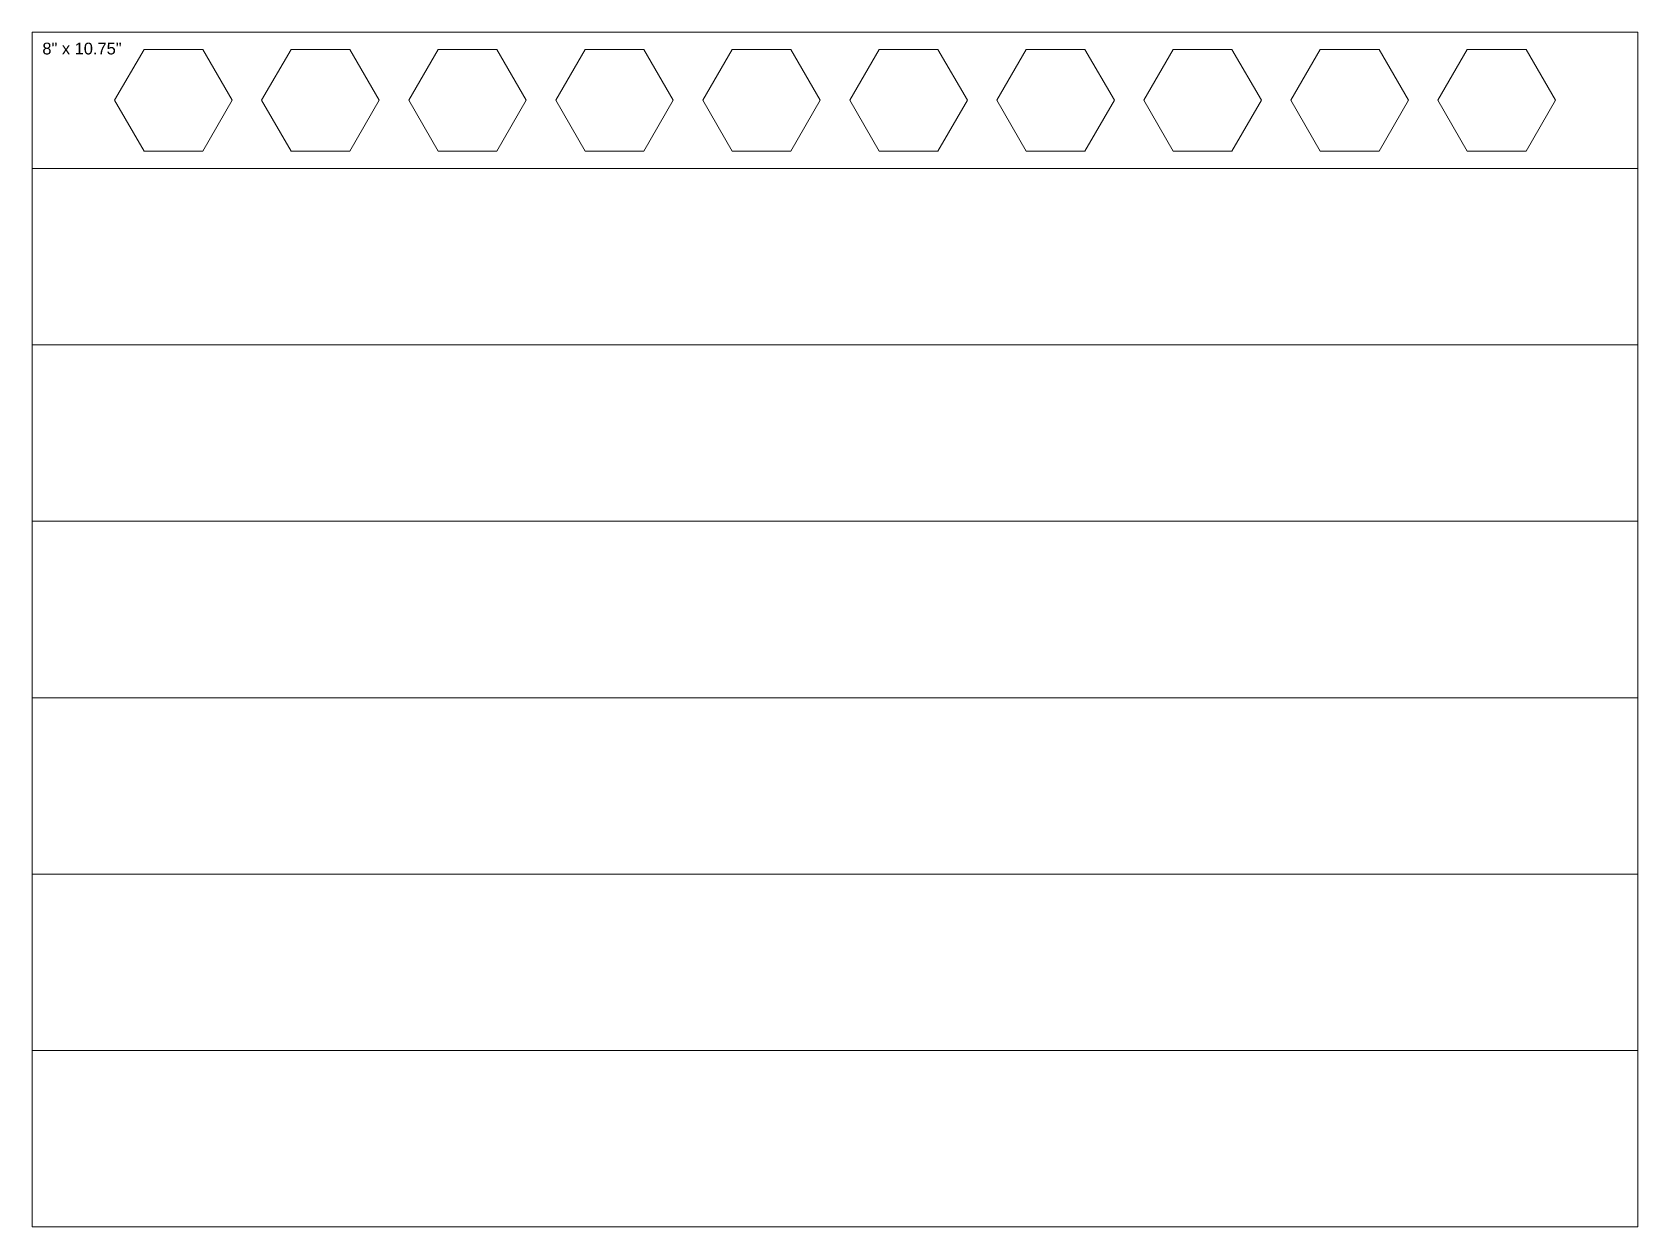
# Model space of a CAD drawing. Header units: millimetres. Extents: x 0 to 273, y 0 to 203.
import ezdxf

# ---------------------------------------------------------------- set-up
doc = ezdxf.new("R2010")
doc.units = ezdxf.units.MM
doc.layers.add('3. Cut (Vector)', color=1, linetype='Continuous', lineweight=5, true_color=0xff0000)
doc.layers.add('4. NP Layout & Text', color=3, linetype='Continuous', lineweight=13, true_color=0x00ff00)
doc.layers.add('5. NP Material Boundary', color=7, linetype='Continuous', lineweight=13)
doc.styles.add('textstyle25', font='')
doc.styles.get('textstyle25').set_extended_font_data('Times New Roman')

# ---------------------------------------------------------------- blocks, each defined once
blk = doc.blocks.new('8x10.75-in')
at = {"layer": '5. NP Material Boundary'}
for p, q in [((273.05, 203.2), (0, 203.2)), ((0, 203.2), (0, 0)), ((273.05, 203.2), (273.05, 0)), ((0, 0), (273.05, 0))]:
    blk.add_line(p, q, dxfattribs=at)
at = {"layer": '4. NP Layout & Text', "insert": (1.74, 200.39), "char_height": 2, "attachment_point": 4, "style": 'textstyle25'}
blk.add_mtext('\\fArial|b0|i0|c0|p0;8" x 10.75"', dxfattribs=at)

msp = doc.modelspace()

# ---------------------------------------------------------------- linework, layer by layer
at = {"layer": '3. Cut (Vector)'}
for p, q in [((14.03, 191.6), (19.03, 200.26)), ((19.03, 200.26), (29.03, 200.26)), ((29.03, 200.26), (34.03, 191.6)), ((39.03, 191.6), (44.03, 200.26)), ((44.03, 200.26), (54.03, 200.26)), ((54.03, 200.26), (59.03, 191.6)), ((64.03, 191.6), (69.03, 200.26)), ((69.03, 200.26), (79.03, 200.26)), ((79.03, 200.26), (84.03, 191.6)), ((89.03, 191.6), (94.03, 200.26)), ((94.03, 200.26), (104.03, 200.26)), ((104.03, 200.26), (109.03, 191.6)), ((114.03, 191.6), (119.03, 200.26)), ((119.03, 200.26), (129.03, 200.26)), ((129.03, 200.26), (134.03, 191.6)), ((139.03, 191.6), (144.03, 200.26)), ((144.03, 200.26), (154.03, 200.26)), ((154.03, 200.26), (159.03, 191.6)), ((164.03, 191.6), (169.03, 200.26)), ((169.03, 200.26), (179.03, 200.26)), ((179.03, 200.26), (184.03, 191.6)), ((189.03, 191.6), (194.03, 200.26)), ((194.03, 200.26), (204.03, 200.26)), ((204.03, 200.26), (209.03, 191.6)), ((214.03, 191.6), (219.03, 200.26)), ((219.03, 200.26), (229.03, 200.26)), ((229.03, 200.26), (234.03, 191.6)), ((239.03, 191.6), (244.03, 200.26)), ((244.03, 200.26), (254.03, 200.26)), ((254.03, 200.26), (259.03, 191.6)), ((19.03, 182.94), (14.03, 191.6)), ((34.03, 191.6), (29.03, 182.94)), ((44.03, 182.94), (39.03, 191.6)), ((59.03, 191.6), (54.03, 182.94)), ((69.03, 182.94), (64.03, 191.6)), ((84.03, 191.6), (79.03, 182.94)), ((94.03, 182.94), (89.03, 191.6)), ((109.03, 191.6), (104.03, 182.94)), ((119.03, 182.94), (114.03, 191.6)), ((134.03, 191.6), (129.03, 182.94)), ((144.03, 182.94), (139.03, 191.6)), ((159.03, 191.6), (154.03, 182.94)), ((169.03, 182.94), (164.03, 191.6)), ((184.03, 191.6), (179.03, 182.94)), ((194.03, 182.94), (189.03, 191.6)), ((209.03, 191.6), (204.03, 182.94)), ((219.03, 182.94), (214.03, 191.6)), ((234.03, 191.6), (229.03, 182.94)), ((244.03, 182.94), (239.03, 191.6)), ((259.03, 191.6), (254.03, 182.94)), ((29.03, 182.94), (19.03, 182.94)), ((54.03, 182.94), (44.03, 182.94)), ((79.03, 182.94), (69.03, 182.94)), ((104.03, 182.94), (94.03, 182.94)), ((129.03, 182.94), (119.03, 182.94)), ((154.03, 182.94), (144.03, 182.94)), ((179.03, 182.94), (169.03, 182.94)), ((204.03, 182.94), (194.03, 182.94)), ((229.03, 182.94), (219.03, 182.94)), ((254.03, 182.94), (244.03, 182.94)), ((273.05, 180), (0, 180)), ((273.05, 150), (0, 150)), ((273.05, 120), (0, 120)), ((273.05, 90), (0, 90)), ((273.05, 60), (0, 60)), ((273.05, 30), (0, 30))]:
    msp.add_line(p, q, dxfattribs=at)

# ---------------------------------------------------------------- block references
msp.add_blockref('8x10.75-in', (0, 0), dxfattribs=at)

doc.saveas('drawing.dxf')
